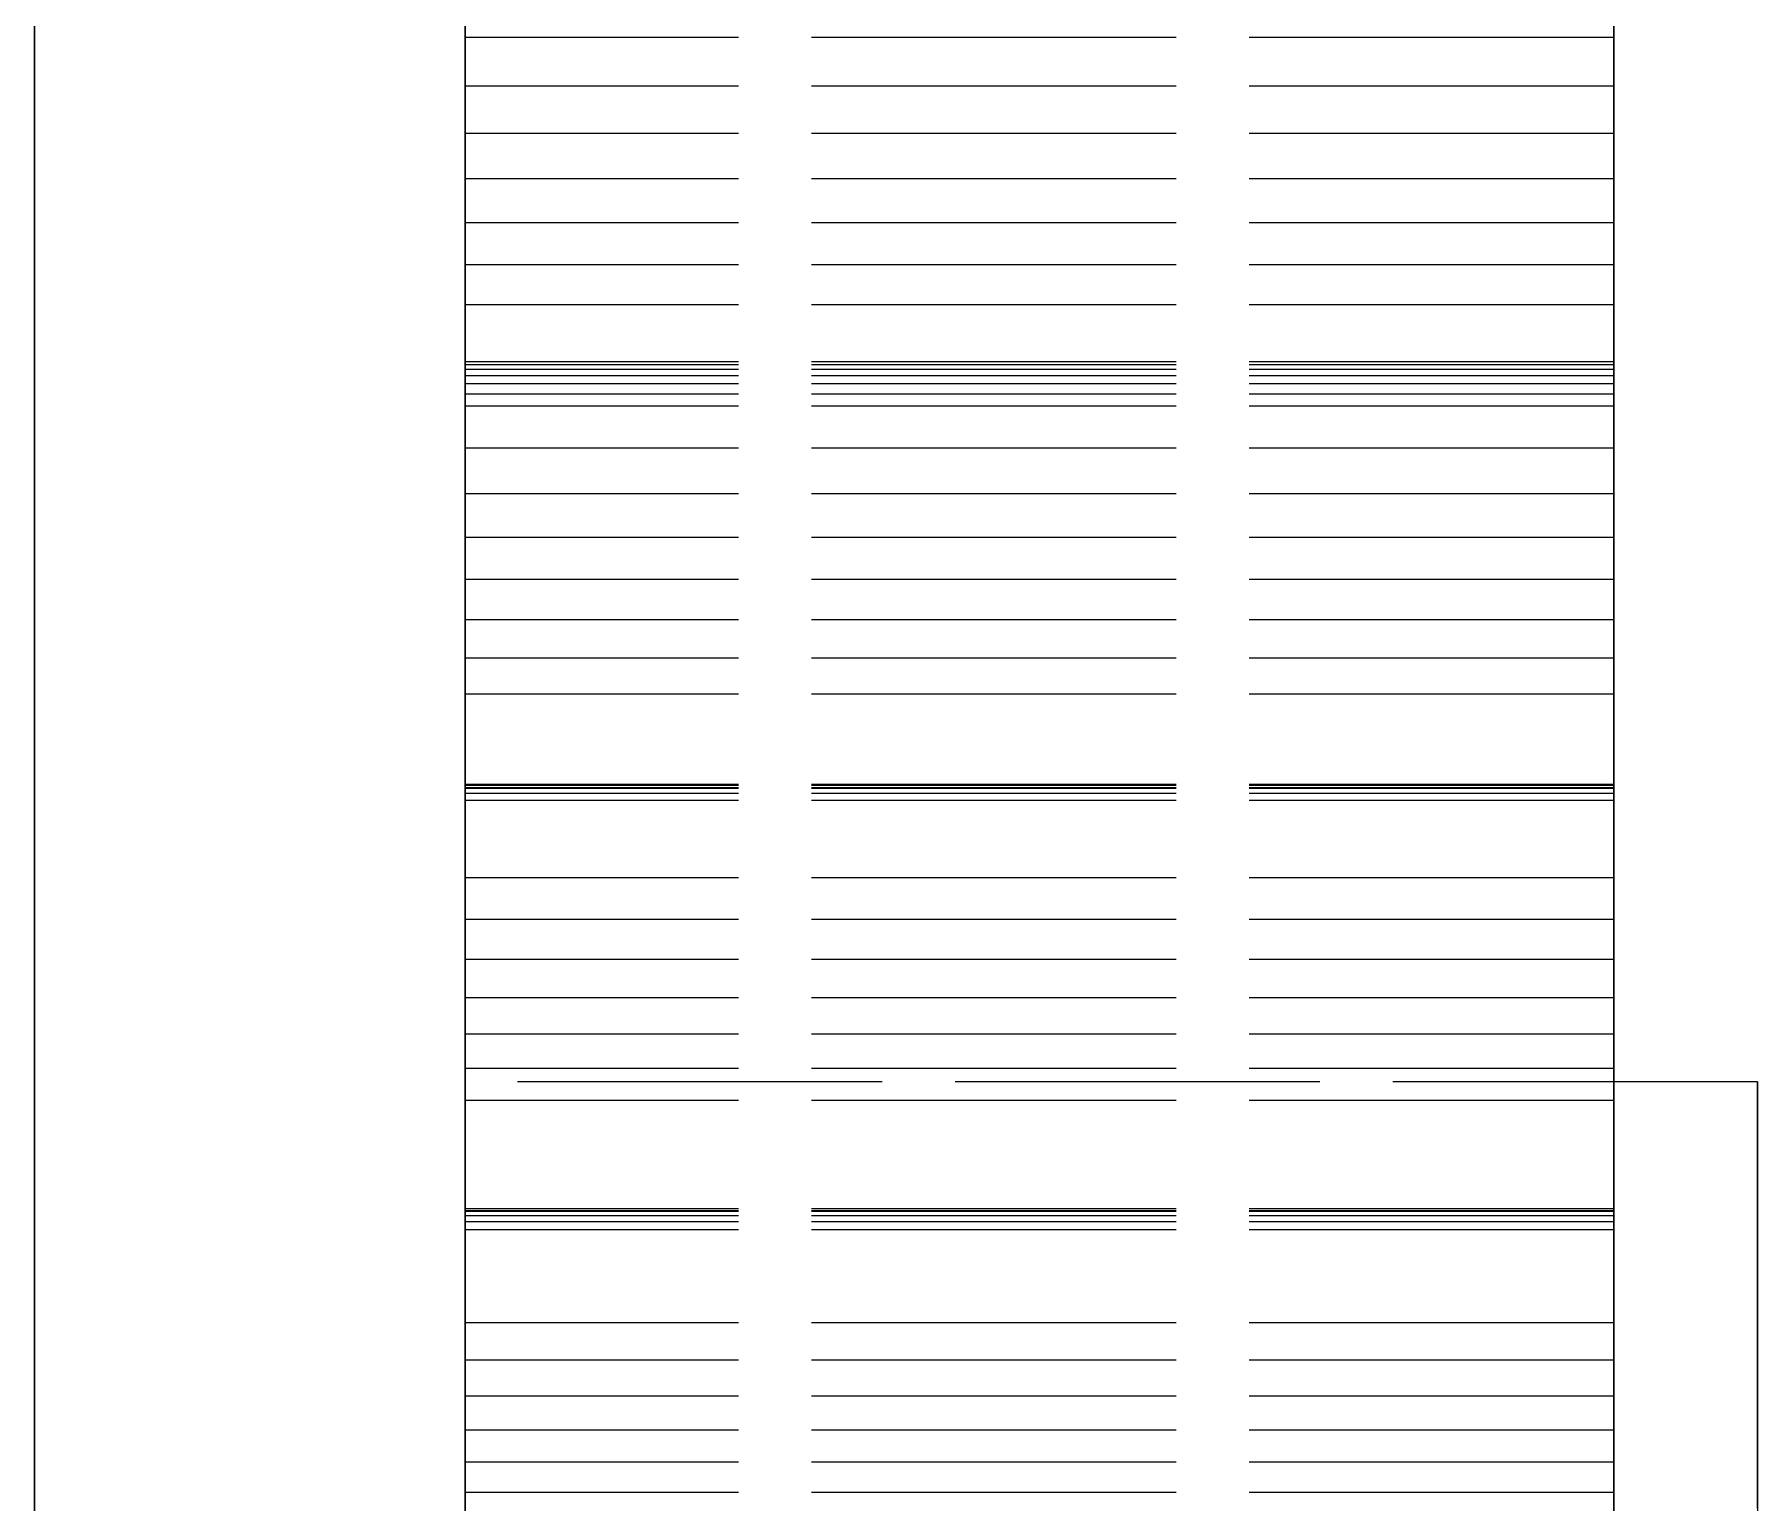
# Model space of a CAD drawing. Header units: millimetres. Extents: x -31 to 125, y -47 to 96.
# Drawn here: x 50.62 to 56.62, y 4.04 to 9.15 of the extents above; entities that cross this region are included whole.
import ezdxf

# ---------------------------------------------------------------- set-up
doc = ezdxf.new("R2010")
doc.units = ezdxf.units.MM
doc.linetypes.add('DASHED', pattern=[1.524, 1.27, -0.254])
doc.layers.add('HIDDEN', color=8, linetype='DASHED')
doc.layers.add('VISIBLE', color=7, linetype='CONTINUOUS')

msp = doc.modelspace()

# ---------------------------------------------------------------- linework, layer by layer
at = {"layer": 'HIDDEN'}
for points in [[(50.625, 9.52381), (50.625, 8.7619), (50.625, 8), (50.625, 7.2381), (50.625, 6.47619), (50.625, 5.71429), (50.625, 4.95238), (50.625, 4.19048), (50.625, 3.42857), (50.625, 2.66667), (50.625, 1.90476), (50.625, 1.14286), (50.625, 0.38095), (50.625, -0.38095), (50.625, -1.14286), (50.625, -1.90476), (50.625, -2.66667), (50.625, -3.42857), (50.625, -4.19048), (50.625, -4.95238), (50.625, -5.71429)], [(52.125, 3.84127), (52.125, 4.19048), (52.125, 4.53968), (52.125, 4.88889), (52.125, 5.2381), (52.125, 5.5873), (52.125, 5.93651), (52.125, 6.28571), (52.125, 6.63492), (52.125, 6.98413), (52.125, 7.33333), (52.125, 7.68254), (52.125, 8.03175), (52.125, 8.38095), (52.125, 8.73016), (52.125, 9.07937), (52.125, 9.42857)], [(52.125, 9.42857), (52.125, 8.73016), (52.125, 8.03175), (52.125, 7.33333), (52.125, 6.63492), (52.125, 5.93651), (52.125, 5.2381), (52.125, 4.53968), (52.125, 3.84127), (52.125, 3.14286), (52.125, 2.44444), (52.125, 1.74603), (52.125, 1.04762), (52.125, 0.34921), (52.125, -0.34921), (52.125, -1.04762), (52.125, -1.74603), (52.125, -2.44444), (52.125, -3.14286), (52.125, -3.84127), (52.125, -4.53968), (52.125, -5.2381), (52.125, -5.93651)], [(52.125, 9.13511), (52.125, 9.42078)], [(52.125, 9.42078), (52.125, 9.13511)], [(56.125, 9.13511), (56.125, 9.42078)], [(56.125, 9.42078), (56.125, 9.13511)], [(52.125, 3.94643), (52.125, 4.25), (52.125, 4.55357), (52.125, 4.85714), (52.125, 5.16071), (52.125, 5.46429), (52.125, 5.76786), (52.125, 6.07143), (52.125, 6.375), (52.125, 6.67857), (52.125, 6.98214), (52.125, 7.28571), (52.125, 7.58929), (52.125, 7.89286), (52.125, 8.19643), (52.125, 8.5), (52.125, 8.80357), (52.125, 9.10714), (52.125, 9.41071)], [(52.125, 9.41071), (52.125, 8.80357), (52.125, 8.19643), (52.125, 7.58929), (52.125, 6.98214), (52.125, 6.375), (52.125, 5.76786), (52.125, 5.16071), (52.125, 4.55357), (52.125, 3.94643)], [(56.125, 3.94643), (56.125, 4.25), (56.125, 4.55357), (56.125, 4.85714), (56.125, 5.16071), (56.125, 5.46429), (56.125, 5.76786), (56.125, 6.07143), (56.125, 6.375), (56.125, 6.67857), (56.125, 6.98214), (56.125, 7.28571), (56.125, 7.58929), (56.125, 7.89286), (56.125, 8.19643), (56.125, 8.5), (56.125, 8.80357), (56.125, 9.10714), (56.125, 9.41071)], [(56.125, 9.41071), (56.125, 8.80357), (56.125, 8.19643), (56.125, 7.58929), (56.125, 6.98214), (56.125, 6.375), (56.125, 5.76786), (56.125, 5.16071), (56.125, 4.55357), (56.125, 3.94643)], [(52.125, 8.96574), (52.125, 9.13511)], [(52.125, 9.13511), (52.125, 8.96574)], [(56.125, 9.13511), (52.125, 9.13511)], [(56.125, 9.13511), (52.125, 9.13511)], [(56.125, 8.96574), (56.125, 9.13511)], [(56.125, 9.13511), (56.125, 8.96574)], [(52.125, 8.80164), (52.125, 8.96574)], [(52.125, 8.96574), (52.125, 8.80164)], [(56.125, 8.96574), (52.125, 8.96574)], [(56.125, 8.96574), (52.125, 8.96574)], [(56.125, 8.80164), (56.125, 8.96574)], [(56.125, 8.96574), (56.125, 8.80164)], [(52.125, 8.6431), (52.125, 8.80164)], [(52.125, 8.80164), (52.125, 8.6431)], [(56.125, 8.80164), (52.125, 8.80164)], [(56.125, 8.80164), (52.125, 8.80164)], [(56.125, 8.6431), (56.125, 8.80164)], [(56.125, 8.80164), (56.125, 8.6431)], [(52.125, 8.49049), (52.125, 8.6431)], [(52.125, 8.6431), (52.125, 8.49049)], [(56.125, 8.6431), (52.125, 8.6431)], [(56.125, 8.6431), (52.125, 8.6431)], [(56.125, 8.49049), (56.125, 8.6431)], [(56.125, 8.6431), (56.125, 8.49049)], [(52.125, 8.34428), (52.125, 8.49049)], [(52.125, 8.49049), (52.125, 8.34428)], [(56.125, 8.49049), (52.125, 8.49049)], [(56.125, 8.49049), (52.125, 8.49049)], [(56.125, 8.34428), (56.125, 8.49049)], [(56.125, 8.49049), (56.125, 8.34428)], [(52.125, 8.20515), (52.125, 8.34428)], [(52.125, 8.34428), (52.125, 8.20515)], [(56.125, 8.34428), (52.125, 8.34428)], [(56.125, 8.34428), (52.125, 8.34428)], [(56.125, 8.20515), (56.125, 8.34428)], [(56.125, 8.34428), (56.125, 8.20515)], [(52.125, 7.85159), (52.125, 8.20515)], [(52.125, 8.20515), (52.125, 7.85159)], [(56.125, 8.20515), (52.125, 8.20515)], [(56.125, 8.20515), (52.125, 8.20515)], [(56.125, 7.85159), (56.125, 8.20515)], [(56.125, 8.20515), (56.125, 7.85159)], [(52.125, 7.7054), (52.125, 8.00616)], [(52.125, 8.00616), (52.125, 7.99599)], [(52.125, 7.99599), (52.125, 8.00616)], [(52.125, 8.00616), (52.125, 7.7054)], [(56.125, 8.00616), (52.125, 8.00616)], [(56.125, 8.00616), (52.125, 8.00616)], [(52.125, 7.99599), (52.125, 7.97998)], [(52.125, 7.97998), (52.125, 7.99599)], [(56.125, 7.99599), (52.125, 7.99599)], [(56.125, 7.99599), (52.125, 7.99599)], [(56.125, 7.7054), (56.125, 8.00616)], [(56.125, 8.00616), (56.125, 7.99599)], [(56.125, 7.99599), (56.125, 8.00616)], [(56.125, 8.00616), (56.125, 7.7054)], [(56.125, 7.99599), (56.125, 7.97998)], [(56.125, 7.97998), (56.125, 7.99599)], [(52.125, 7.97998), (52.125, 7.9579)], [(52.125, 7.9579), (52.125, 7.97998)], [(56.125, 7.97998), (52.125, 7.97998)], [(56.125, 7.97998), (52.125, 7.97998)], [(52.125, 7.9579), (52.125, 7.92944)], [(52.125, 7.92944), (52.125, 7.9579)], [(56.125, 7.9579), (52.125, 7.9579)], [(56.125, 7.9579), (52.125, 7.9579)], [(52.125, 7.92944), (52.125, 7.89421)], [(52.125, 7.89421), (52.125, 7.92944)], [(56.125, 7.92944), (52.125, 7.92944)], [(56.125, 7.92944), (52.125, 7.92944)], [(56.125, 7.97998), (56.125, 7.9579)], [(56.125, 7.9579), (56.125, 7.97998)], [(56.125, 7.9579), (56.125, 7.92944)], [(56.125, 7.92944), (56.125, 7.9579)], [(56.125, 7.92944), (56.125, 7.89421)], [(56.125, 7.89421), (56.125, 7.92944)], [(52.125, 7.89421), (52.125, 7.85159)], [(52.125, 7.85159), (52.125, 7.89421)], [(56.125, 7.89421), (52.125, 7.89421)], [(56.125, 7.89421), (52.125, 7.89421)], [(56.125, 7.89421), (56.125, 7.85159)], [(56.125, 7.85159), (56.125, 7.89421)], [(56.125, 7.85159), (52.125, 7.85159)], [(56.125, 7.85159), (52.125, 7.85159)], [(52.125, 7.54753), (52.125, 7.7054)], [(52.125, 7.7054), (52.125, 7.54753)], [(56.125, 7.7054), (52.125, 7.7054)], [(56.125, 7.7054), (52.125, 7.7054)], [(56.125, 7.54753), (56.125, 7.7054)], [(56.125, 7.7054), (56.125, 7.54753)], [(52.125, 7.39524), (52.125, 7.54753)], [(52.125, 7.54753), (52.125, 7.39524)], [(56.125, 7.54753), (52.125, 7.54753)], [(56.125, 7.54753), (52.125, 7.54753)], [(56.125, 7.39524), (56.125, 7.54753)], [(56.125, 7.54753), (56.125, 7.39524)], [(52.125, 7.24883), (52.125, 7.39524)], [(52.125, 7.39524), (52.125, 7.24883)], [(56.125, 7.39524), (52.125, 7.39524)], [(56.125, 7.39524), (52.125, 7.39524)], [(56.125, 7.24883), (56.125, 7.39524)], [(56.125, 7.39524), (56.125, 7.24883)], [(52.125, 7.10867), (52.125, 7.24883)], [(52.125, 7.24883), (52.125, 7.10867)], [(56.125, 7.24883), (52.125, 7.24883)], [(56.125, 7.24883), (52.125, 7.24883)], [(56.125, 7.10867), (56.125, 7.24883)], [(56.125, 7.24883), (56.125, 7.10867)], [(52.125, 6.97527), (52.125, 7.10867)], [(52.125, 7.10867), (52.125, 6.97527)], [(56.125, 7.10867), (52.125, 7.10867)], [(56.125, 7.10867), (52.125, 7.10867)], [(56.125, 6.97527), (56.125, 7.10867)], [(56.125, 7.10867), (56.125, 6.97527)], [(52.125, 6.84931), (52.125, 6.97527)], [(52.125, 6.97527), (52.125, 6.84931)], [(56.125, 6.97527), (52.125, 6.97527)], [(56.125, 6.97527), (52.125, 6.97527)], [(56.125, 6.84931), (56.125, 6.97527)], [(56.125, 6.97527), (56.125, 6.84931)], [(52.125, 6.47908), (52.125, 6.84931)], [(52.125, 6.84931), (52.125, 6.47908)], [(56.125, 6.84931), (52.125, 6.84931)], [(56.125, 6.84931), (52.125, 6.84931)], [(56.125, 6.47908), (56.125, 6.84931)], [(56.125, 6.84931), (56.125, 6.47908)], [(52.125, 6.53208), (52.125, 6.53486)], [(52.125, 6.53486), (52.125, 6.53134)], [(52.125, 6.53134), (52.125, 6.53486)], [(52.125, 6.53486), (52.125, 6.53208)], [(56.125, 6.53486), (52.125, 6.53486)], [(56.125, 6.53486), (52.125, 6.53486)], [(52.125, 6.52324), (52.125, 6.53208)], [(52.125, 6.53208), (52.125, 6.52324)], [(56.125, 6.53208), (52.125, 6.53208)], [(56.125, 6.53208), (52.125, 6.53208)], [(52.125, 6.53134), (52.125, 6.52119)], [(52.125, 6.52119), (52.125, 6.53134)], [(56.125, 6.53134), (52.125, 6.53134)], [(56.125, 6.53134), (52.125, 6.53134)], [(52.125, 6.20995), (52.125, 6.52324)], [(52.125, 6.52324), (52.125, 6.20995)], [(56.125, 6.52324), (52.125, 6.52324)], [(56.125, 6.52324), (52.125, 6.52324)], [(52.125, 6.52119), (52.125, 6.50399)], [(52.125, 6.50399), (52.125, 6.52119)], [(56.125, 6.52119), (52.125, 6.52119)], [(56.125, 6.52119), (52.125, 6.52119)], [(52.125, 6.50399), (52.125, 6.47908)], [(52.125, 6.47908), (52.125, 6.50399)], [(56.125, 6.50399), (52.125, 6.50399)], [(56.125, 6.50399), (52.125, 6.50399)], [(56.125, 6.53208), (56.125, 6.53486)], [(56.125, 6.53486), (56.125, 6.53134)], [(56.125, 6.53134), (56.125, 6.53486)], [(56.125, 6.53486), (56.125, 6.53208)], [(56.125, 6.52324), (56.125, 6.53208)], [(56.125, 6.53208), (56.125, 6.52324)], [(56.125, 6.53134), (56.125, 6.52119)], [(56.125, 6.52119), (56.125, 6.53134)], [(56.125, 6.20995), (56.125, 6.52324)], [(56.125, 6.52324), (56.125, 6.20995)], [(56.125, 6.52119), (56.125, 6.50399)], [(56.125, 6.50399), (56.125, 6.52119)], [(56.125, 6.50399), (56.125, 6.47908)], [(56.125, 6.47908), (56.125, 6.50399)], [(56.125, 6.47908), (52.125, 6.47908)], [(56.125, 6.47908), (52.125, 6.47908)], [(52.125, 6.06492), (52.125, 6.20995)], [(52.125, 6.20995), (52.125, 6.06492)], [(56.125, 6.20995), (52.125, 6.20995)], [(56.125, 6.20995), (52.125, 6.20995)], [(56.125, 6.06492), (56.125, 6.20995)], [(56.125, 6.20995), (56.125, 6.06492)], [(52.125, 5.92575), (52.125, 6.06492)], [(52.125, 6.06492), (52.125, 5.92575)], [(56.125, 6.06492), (52.125, 6.06492)], [(56.125, 6.06492), (52.125, 6.06492)], [(56.125, 5.92575), (56.125, 6.06492)], [(56.125, 6.06492), (56.125, 5.92575)], [(52.125, 5.79272), (52.125, 5.92575)], [(52.125, 5.92575), (52.125, 5.79272)], [(56.125, 5.92575), (52.125, 5.92575)], [(56.125, 5.92575), (52.125, 5.92575)], [(56.125, 5.79272), (56.125, 5.92575)], [(56.125, 5.92575), (56.125, 5.79272)], [(52.125, 5.66622), (52.125, 5.79272)], [(52.125, 5.79272), (52.125, 5.66622)], [(56.125, 5.79272), (52.125, 5.79272)], [(56.125, 5.79272), (52.125, 5.79272)], [(56.125, 5.66622), (56.125, 5.79272)], [(56.125, 5.79272), (56.125, 5.66622)], [(52.125, 5.54675), (52.125, 5.66622)], [(52.125, 5.66622), (52.125, 5.54675)], [(56.125, 5.66622), (52.125, 5.66622)], [(56.125, 5.66622), (52.125, 5.66622)], [(56.125, 5.54675), (56.125, 5.66622)], [(56.125, 5.66622), (56.125, 5.54675)], [(52.125, 5.43503), (52.125, 5.54675)], [(52.125, 5.54675), (52.125, 5.43503)], [(56.125, 5.54675), (52.125, 5.54675)], [(56.125, 5.54675), (52.125, 5.54675)], [(56.125, 5.43503), (56.125, 5.54675)], [(56.125, 5.54675), (56.125, 5.43503)], [(52.125, 4.01587), (52.125, 4.10317), (52.125, 4.19048), (52.125, 4.27778), (52.125, 4.36508), (52.125, 4.45238), (52.125, 4.53968), (52.125, 4.62698), (52.125, 4.71429), (52.125, 4.80159), (52.125, 4.88889), (52.125, 4.97619), (52.125, 5.06349), (52.125, 5.15079), (52.125, 5.2381), (52.125, 5.3254), (52.125, 5.4127), (52.125, 5.5)], [(52.125, 5.5), (52.125, 5.3254), (52.125, 5.15079), (52.125, 4.97619), (52.125, 4.80159), (52.125, 4.62698), (52.125, 4.45238), (52.125, 4.27778), (52.125, 4.10317), (52.125, 3.92857)], [(56.625, 5.5), (52.125, 5.5)], [(56.625, 4.01587), (56.625, 4.10317), (56.625, 4.19048), (56.625, 4.27778), (56.625, 4.36508), (56.625, 4.45238), (56.625, 4.53968), (56.625, 4.62698), (56.625, 4.71429), (56.625, 4.80159), (56.625, 4.88889), (56.625, 4.97619), (56.625, 5.06349), (56.625, 5.15079), (56.625, 5.2381), (56.625, 5.3254), (56.625, 5.4127), (56.625, 5.5)], [(56.625, 5.5), (56.625, 5.3254), (56.625, 5.15079), (56.625, 4.97619), (56.625, 4.80159), (56.625, 4.62698), (56.625, 4.45238), (56.625, 4.27778), (56.625, 4.10317), (56.625, 3.92857)], [(52.125, 5.0513), (52.125, 5.43503)], [(52.125, 5.43503), (52.125, 5.0513)], [(56.125, 5.43503), (52.125, 5.43503)], [(56.125, 5.43503), (52.125, 5.43503)], [(56.125, 5.0513), (56.125, 5.43503)], [(56.125, 5.43503), (56.125, 5.0513)], [(52.125, 5.0573), (52.125, 5.05827)], [(52.125, 5.05827), (52.125, 5.0513)], [(52.125, 5.0513), (52.125, 5.05827)], [(52.125, 5.05827), (52.125, 5.0573)], [(56.125, 5.05827), (52.125, 5.05827)], [(56.125, 5.05827), (52.125, 5.05827)], [(52.125, 5.04905), (52.125, 5.0573)], [(52.125, 5.0573), (52.125, 5.04905)], [(56.125, 5.0573), (52.125, 5.0573)], [(56.125, 5.0573), (52.125, 5.0573)], [(56.125, 5.0513), (52.125, 5.0513)], [(56.125, 5.0513), (52.125, 5.0513)], [(52.125, 5.03398), (52.125, 5.04905)], [(52.125, 5.04905), (52.125, 5.03398)], [(56.125, 5.04905), (52.125, 5.04905)], [(56.125, 5.04905), (52.125, 5.04905)], [(56.125, 5.0573), (56.125, 5.05827)], [(56.125, 5.05827), (56.125, 5.0513)], [(56.125, 5.0513), (56.125, 5.05827)], [(56.125, 5.05827), (56.125, 5.0573)], [(56.125, 5.04905), (56.125, 5.0573)], [(56.125, 5.0573), (56.125, 5.04905)], [(56.125, 5.03398), (56.125, 5.04905)], [(56.125, 5.04905), (56.125, 5.03398)], [(52.125, 5.01244), (52.125, 5.03398)], [(52.125, 5.03398), (52.125, 5.01244)], [(56.125, 5.03398), (52.125, 5.03398)], [(56.125, 5.03398), (52.125, 5.03398)], [(52.125, 4.98467), (52.125, 5.01244)], [(52.125, 5.01244), (52.125, 4.98467)], [(56.125, 5.01244), (52.125, 5.01244)], [(56.125, 5.01244), (52.125, 5.01244)], [(52.125, 4.66151), (52.125, 4.98467)], [(52.125, 4.98467), (52.125, 4.66151)], [(56.125, 4.98467), (52.125, 4.98467)], [(56.125, 4.98467), (52.125, 4.98467)], [(56.125, 5.01244), (56.125, 5.03398)], [(56.125, 5.03398), (56.125, 5.01244)], [(56.125, 4.98467), (56.125, 5.01244)], [(56.125, 5.01244), (56.125, 4.98467)], [(56.125, 4.66151), (56.125, 4.98467)], [(56.125, 4.98467), (56.125, 4.66151)], [(52.125, 4.53058), (52.125, 4.66151)], [(52.125, 4.66151), (52.125, 4.53058)], [(56.125, 4.66151), (52.125, 4.66151)], [(56.125, 4.66151), (52.125, 4.66151)], [(56.125, 4.53058), (56.125, 4.66151)], [(56.125, 4.66151), (56.125, 4.53058)], [(52.125, 4.4057), (52.125, 4.53058)], [(52.125, 4.53058), (52.125, 4.4057)], [(56.125, 4.53058), (52.125, 4.53058)], [(56.125, 4.53058), (52.125, 4.53058)], [(56.125, 4.4057), (56.125, 4.53058)], [(56.125, 4.53058), (56.125, 4.4057)], [(52.125, 4.28718), (52.125, 4.4057)], [(52.125, 4.4057), (52.125, 4.28718)], [(56.125, 4.4057), (52.125, 4.4057)], [(56.125, 4.4057), (52.125, 4.4057)], [(56.125, 4.28718), (56.125, 4.4057)], [(56.125, 4.4057), (56.125, 4.28718)], [(52.125, 4.17541), (52.125, 4.28718)], [(52.125, 4.28718), (52.125, 4.17541)], [(56.125, 4.28718), (52.125, 4.28718)], [(56.125, 4.28718), (52.125, 4.28718)], [(56.125, 4.17541), (56.125, 4.28718)], [(56.125, 4.28718), (56.125, 4.17541)], [(52.125, 4.07091), (52.125, 4.17541)], [(52.125, 4.17541), (52.125, 4.07091)], [(56.125, 4.17541), (52.125, 4.17541)], [(56.125, 4.17541), (52.125, 4.17541)], [(56.125, 4.07091), (56.125, 4.17541)], [(56.125, 4.17541), (56.125, 4.07091)], [(52.125, 3.97438), (52.125, 4.07091)], [(52.125, 4.07091), (52.125, 3.97438)], [(56.125, 4.07091), (52.125, 4.07091)], [(56.125, 4.07091), (52.125, 4.07091)], [(56.125, 3.97438), (56.125, 4.07091)], [(56.125, 4.07091), (56.125, 3.97438)]]:
    msp.add_lwpolyline(points, dxfattribs=at)
at = {"layer": 'VISIBLE'}
msp.add_lwpolyline([(50.625, 3.80952), (50.625, 4.19048), (50.625, 4.57143), (50.625, 4.95238), (50.625, 5.33333), (50.625, 5.71429), (50.625, 6.09524), (50.625, 6.47619), (50.625, 6.85714), (50.625, 7.2381), (50.625, 7.61905), (50.625, 8), (50.625, 8.38095), (50.625, 8.7619), (50.625, 9.14286), (50.625, 9.52381)], dxfattribs=at)

doc.saveas('drawing.dxf')
